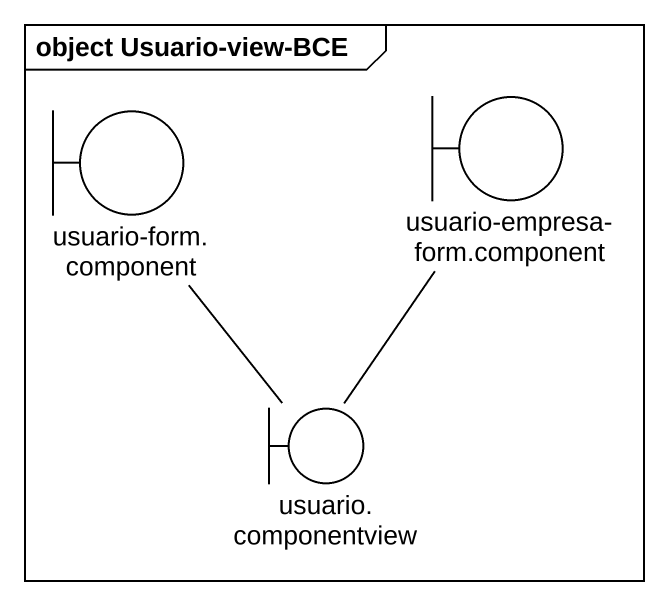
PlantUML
@startuml
mainframe object Usuario-view-BCE
boundary "usuario-form.component" as usuario_form_component
boundary "usuario-empresa-form.component" as usuario_empresa_form
boundary "usuario.componentview" as usuario_componentview
usuario_componentview -up- usuario_form_component
usuario_componentview -up- usuario_empresa_form
@enduml
